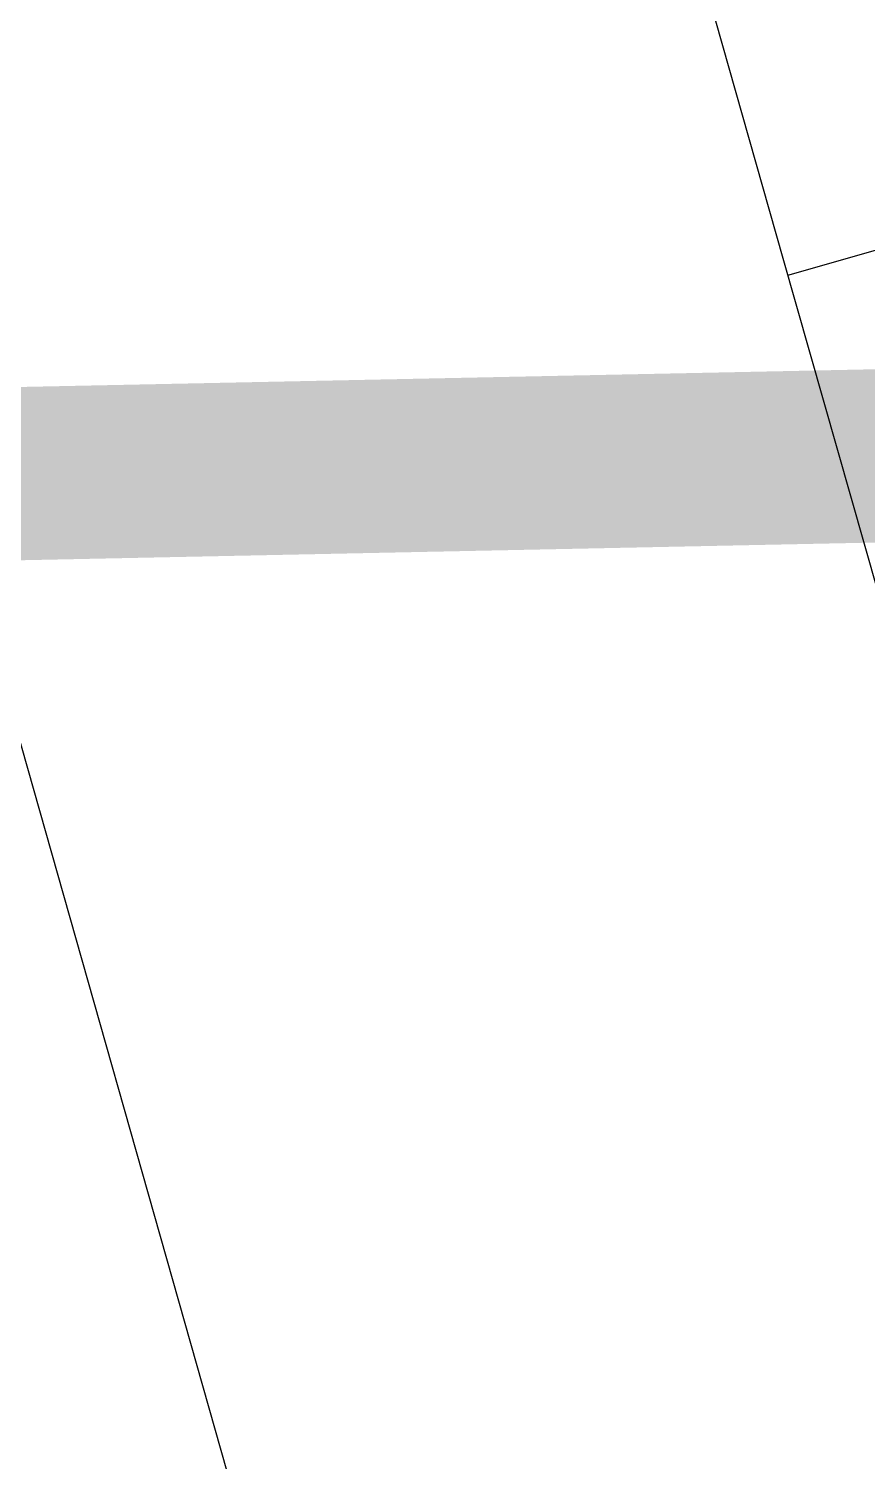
# Model space of a CAD drawing. Header units: metres. Extents: x 292889 to 323604, y 7400965 to 7462856.
# Drawn here: x 298672 to 298676.85, y 7450980 to 7450988.27 of the extents above; entities that cross this region are included whole.
import ezdxf
from ezdxf.enums import TextEntityAlignment as Align

# ---------------------------------------------------------------- set-up
doc = ezdxf.new("R2010")
doc.units = ezdxf.units.M
doc.header["$LTSCALE"] = 10
doc.linetypes.add('DASHED2', pattern=[0.375, 0.25, -0.125])
doc.layers.get('0').update_dxf_attribs({"linetype": 'DASHED2'})
for name, color, linetype in [('_LIMITE CONCESS', 30, 'CONC_LINE'), ('ACAD-2A2-SEM FOTOS$0$F-HZ-AMV', 3, 'Continuous'), ('ACAD-Trecho Total_TIC_INTERFERENCIAS$0$DUTOS_LINHAS DE TRANSMISSÃO', 11, 'Continuous'), ('ACAD-Trecho Total_TIC_TALUDES E MUROS$0$F-HZ-PIANO-CORTE', 10, 'Continuous'), ('ACAD-Trecho Total_TIC_TALUDES E MUROS$0$F-HZ-TALUDE', 2, 'Continuous')]:
    doc.layers.add(name, color=color, linetype=linetype)
doc.layers.add('ACAD-2A2-SEM FOTOS$0$U-HZ-EIXO TIC', color=40, linetype='ACAD-2A2-SEM FOTOS$0$TIC_LINE', lineweight=30)
doc.styles.add('ACAD-2A2-SEM FOTOS$0$ARIAL', font='arial.ttf')
doc.styles.add('ACAD-2A2-SEM FOTOS$0$Standard', font='arial.ttf')
doc.styles.get("Standard").update_dxf_attribs({"font": 'simplex.shx'})
doc.linetypes.add('ACAD-2A2-SEM FOTOS$0$TIC_LINE', pattern='A,3.5,-0.25,["TIC",ACAD-2A2-SEM FOTOS$0$Standard,S=0.175,R=0,X=-0.05,Y=-0.1],-0.5', length=4.25)
doc.linetypes.add('CONC_LINE', pattern='A,3.5,-0.25,["CONC",Standard,S=0.175,R=0,X=-0.05,Y=-0.1],-0.75', length=4.5)

# ---------------------------------------------------------------- blocks, each defined once
blk = doc.blocks.new('ACAD-Trecho Total_TIC_TALUDES E MUROS')
at = {"layer": 'ACAD-Trecho Total_TIC_TALUDES E MUROS$0$F-HZ-PIANO-CORTE'}
blk.add_line((298676.3877, 7450986.8474), (298680.2854, 7450987.961), dxfattribs=at)
at = {"layer": 'ACAD-Trecho Total_TIC_TALUDES E MUROS$0$F-HZ-TALUDE', "linetype": 'Continuous', "lineweight": -3, "flags": 128}
blk.add_lwpolyline([(298680.7339, 7450971.5369), (298678.5478, 7450979.2379), (298678.0011, 7450981.1639), (298677.4543, 7450983.0902), (298676.9074, 7450985.0168), (298676.3604, 7450986.9437), (298675.8133, 7450988.8708), (298675.2661, 7450990.7983), (298674.7189, 7450992.7261), (298674.1715, 7450994.6542), (298673.6241, 7450996.5826), (298673.0766, 7450998.5113), (298672.529, 7451000.4403), (298671.9813, 7451002.3696), (298671.4335, 7451004.2993)], dxfattribs=at)
blk = doc.blocks.new('ACAD-Trecho Total_TIC_INTERFERENCIAS')
at = {"layer": 'ACAD-Trecho Total_TIC_INTERFERENCIAS$0$DUTOS_LINHAS DE TRANSMISSÃO', "const_width": 1}
blk.add_lwpolyline([(298631.5663, 7450984.8642), (298756.7934, 7450987.4593)], dxfattribs=at)
blk = doc.blocks.new('ACAD-2A2-SEM FOTOS')
at = {"layer": 'ACAD-2A2-SEM FOTOS$0$U-HZ-EIXO TIC', "lineweight": 30, "flags": 128}
blk.add_lwpolyline([(298877.9174, 7450254.0019), (298872.592, 7450274.9132, 0.006806), (298859.8213, 7450322.3494), (298663.6687, 7451013.3435, 0.079721), (298503.1889, 7451358.0631), (298272.4366, 7451699.1419, 0.016196), (298205.7491, 7451791.1468, -0.016196), (298139.2327, 7451882.9158), (298085.7299, 7451961.9992), (298083.9221, 7451964.6711), (298082.1131, 7451967.3439), (298080.3023, 7451970.0172), (298078.4893, 7451972.6909), (298076.6734, 7451975.3645), (298074.8518, 7451978.0417), (298073.0286, 7451980.715), (298071.2012, 7451983.3874), (298069.3692, 7451986.0584), (298067.5321, 7451988.7278), (298065.6894, 7451991.3952), (298063.8407, 7451994.0603), (298061.9855, 7451996.7227), (298060.1232, 7451999.3822), (298058.2535, 7452002.0383), (298056.376, 7452004.6907), (298054.49, 7452007.3391), (298052.5953, 7452009.983), (298050.6912, 7452012.6222), (298048.7775, 7452015.2562), (298046.8536, 7452017.8847), (298044.919, 7452020.5073), (298042.9735, 7452023.1236), (298041.0165, 7452025.7333), (298039.0475, 7452028.3359), (298037.0663, 7452030.931), (298035.0723, 7452033.5182), (298033.0652, 7452036.0972), (298031.0446, 7452038.6674), (298029.01, 7452041.2285), (298026.9687, 7452043.7708, 0.166134), (297699.387, 7452250.2112), (297696.2128, 7452250.9558), (297693.9986, 7452251.4681), (297693.9986, 7452251.4681, 0.030253), (297634.2643, 7452260.959), (297588.2431, 7452265.4401)], format="xyb", dxfattribs=at)
at = {"layer": 'ACAD-2A2-SEM FOTOS$0$F-HZ-AMV', "style": 'ACAD-2A2-SEM FOTOS$0$ARIAL'}
for rotation, p in [(357.46857, (294052.6371, 7462810.9644)), (174.36694, (294143.0414, 7462803.5098)), (57.70163, (296403.9738, 7459624.7537)), (50.89398, (296345.8343, 7459542.3836)), (277.70668, (297060.3976, 7453510.2885)), (92.87911, (297067.6078, 7453421.2291)), (341.50055, (297731.3844, 7452235.6726))]:
    blk.add_attdef('1:18,5', text='', height=2, rotation=rotation, dxfattribs=at).set_placement(p, align=Align.MIDDLE_CENTER)

msp = doc.modelspace()

# ---------------------------------------------------------------- block references
at = {"linetype": 'ByBlock'}
for name in ['ACAD-Trecho Total_TIC_INTERFERENCIAS', 'ACAD-2A2-SEM FOTOS']:
    msp.add_blockref(name, (0, 0), dxfattribs=at)
at = {"layer": '_LIMITE CONCESS'}
msp.add_blockref('ACAD-Trecho Total_TIC_TALUDES E MUROS', (0, 0), dxfattribs=at)

doc.saveas('drawing.dxf')
